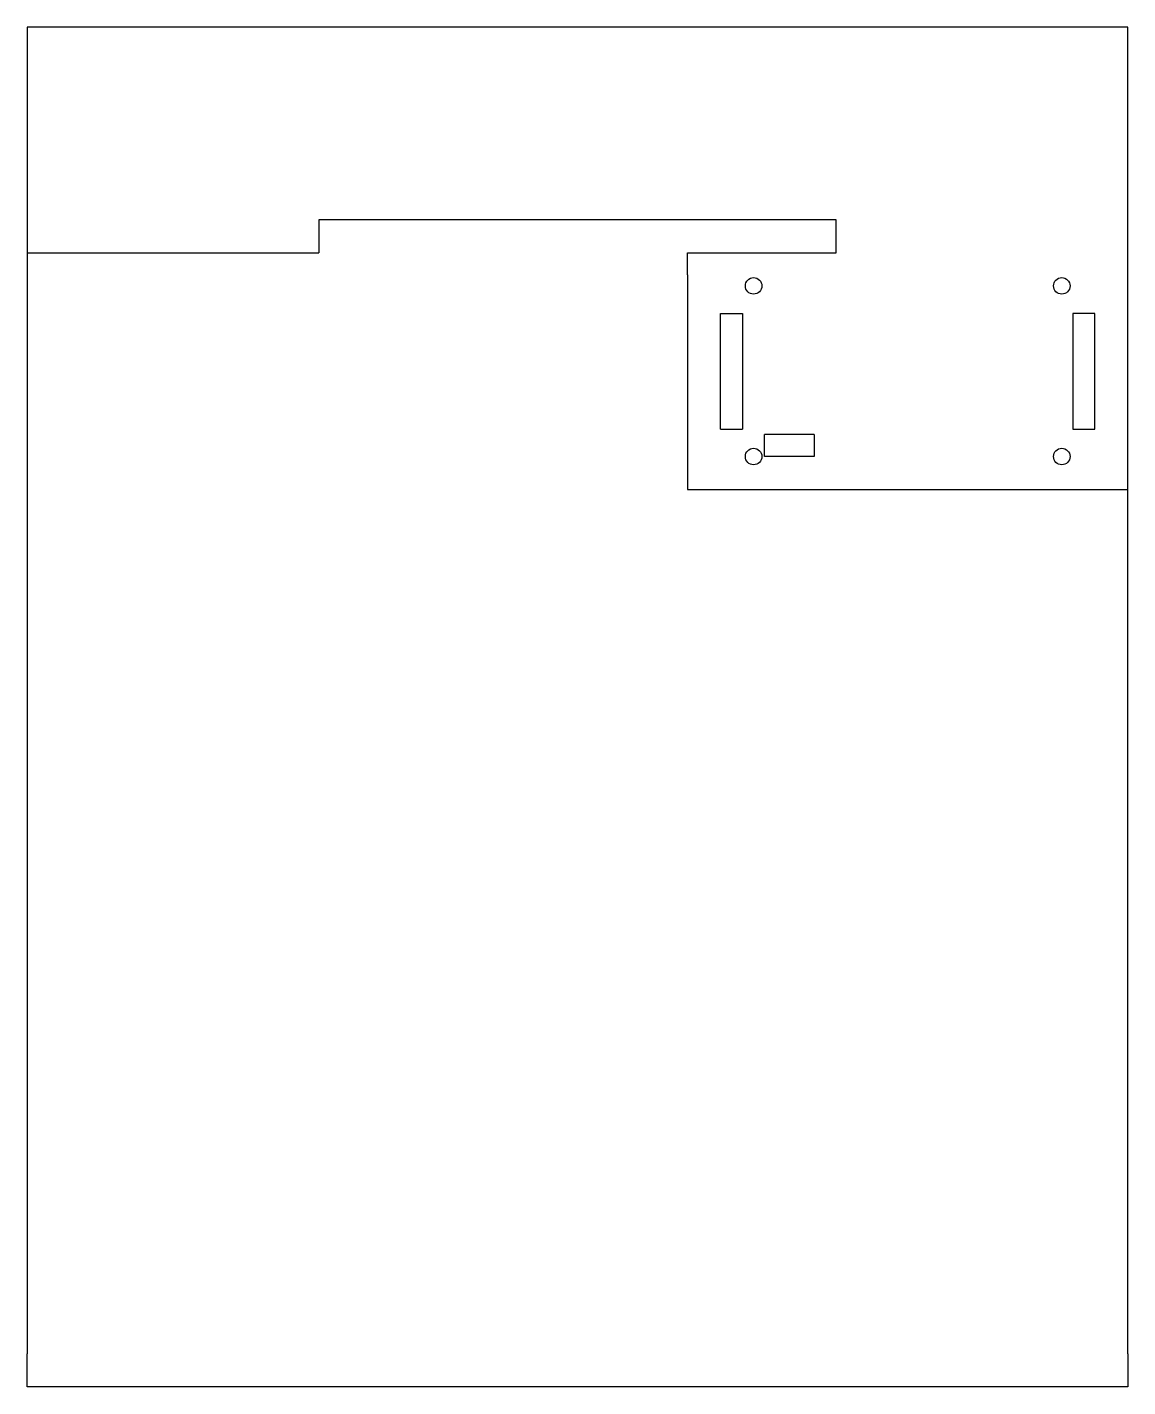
# Model space of a CAD drawing. Header units: millimetres. Extents: x 0 to 200, y -247 to 0.
import ezdxf

# ---------------------------------------------------------------- set-up
doc = ezdxf.new("R2010")
doc.units = ezdxf.units.MM
doc.header["$MEASUREMENT"] = 0

msp = doc.modelspace()

# ---------------------------------------------------------------- linework, layer by layer
for p, q in [((0, -6), (0, -241)), ((200, -241), (200, -6)), ((147, -35), (53, -35)), ((53, -35), (53, -41)), ((147, -41), (147, -35)), ((0, -41), (6, -41)), ((6, -41), (53, -41)), ((120, -45), (120, -41)), ((120, -41), (147, -41)), ((120, -45), (120, -80)), ((126, -52), (130, -52)), ((126, -73), (126, -52)), ((130, -52), (130, -73)), ((126, -73), (130, -73)), ((134, -78), (134, -74)), ((143, -74), (134, -74)), ((143, -74), (143, -78)), ((143, -78), (134, -78)), ((120, -80), (120, -84)), ((120, -84), (200, -84))]:
    msp.add_line(p, q)
for points in [[(200, -6), (200, 0), (0, 0), (0, -6)], [(200, -241), (200, -247), (0, -247), (0, -241)]]:
    msp.add_lwpolyline(points)
msp.add_lwpolyline([(194, -52), (190, -52), (190, -73), (194, -73)], close=True)
for centre in [(132, -47), (188, -47), (132, -78), (188, -78)]:
    msp.add_circle(centre, 1.5)

doc.saveas('drawing.dxf')
